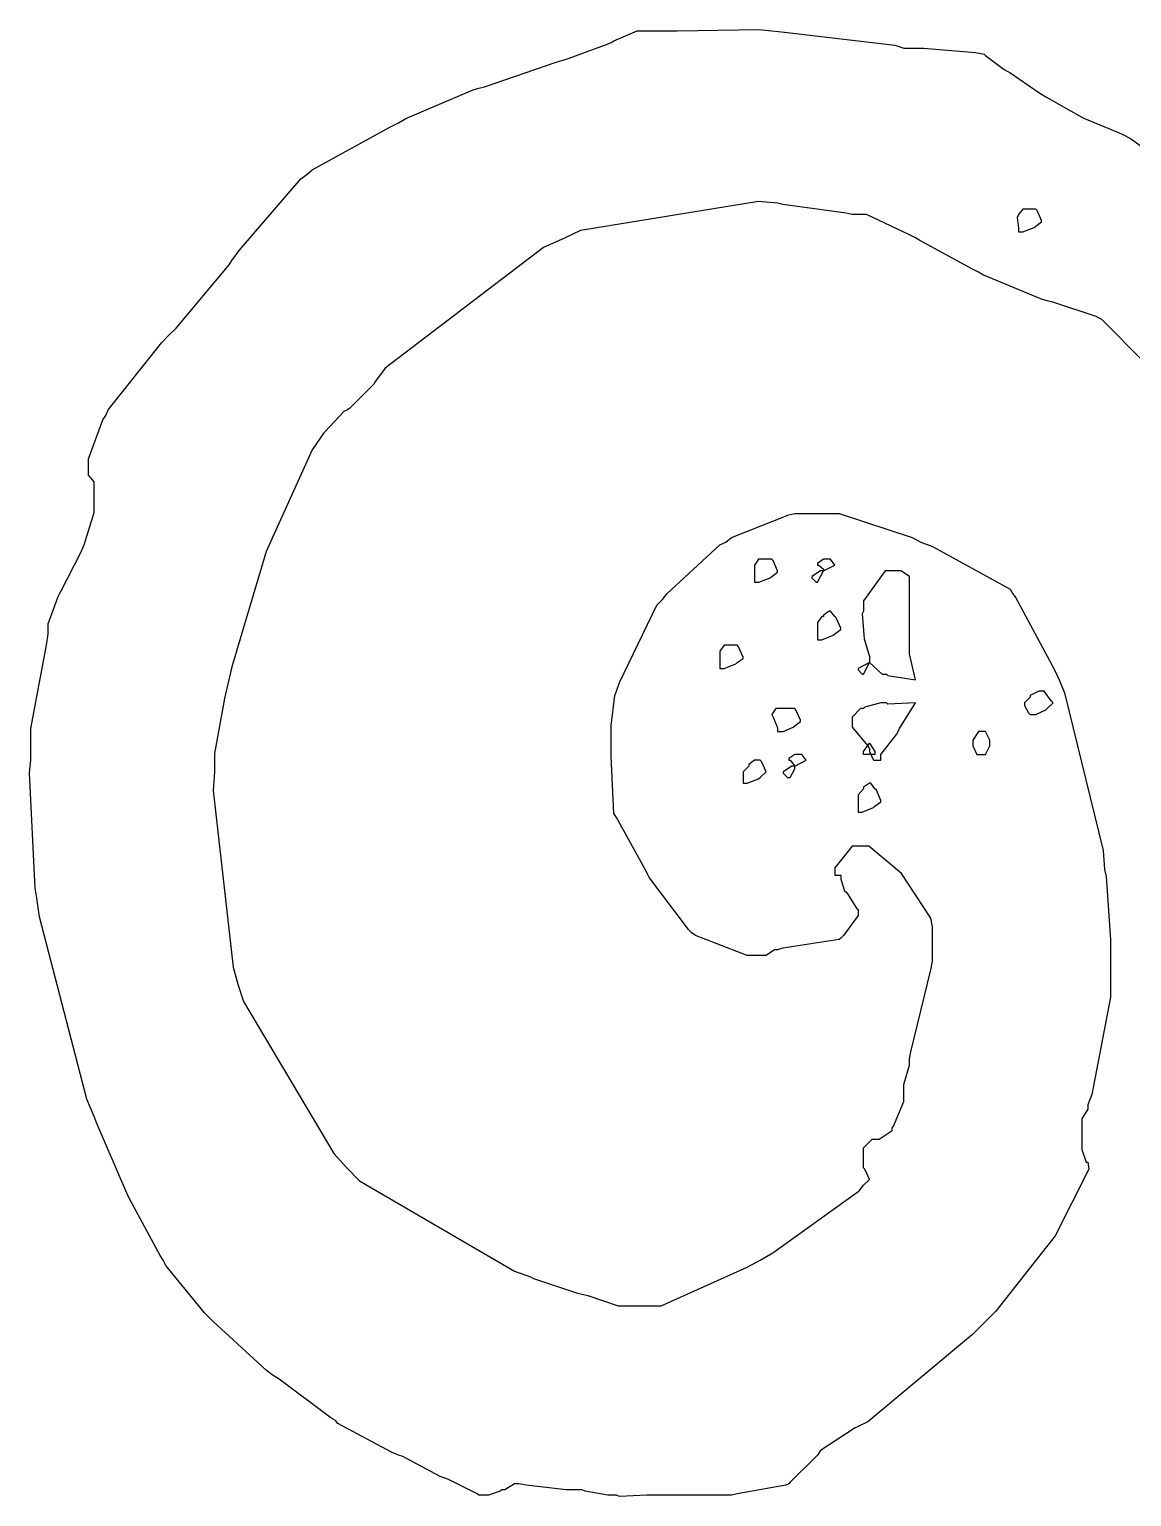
# Model space of a CAD drawing. Extents: x 71 to 283, y 22 to 328.
# Drawn here: x 142.76 to 149.53, y 68.01 to 77.02 of the extents above; entities that cross this region are included whole.
import ezdxf

# ---------------------------------------------------------------- set-up
doc = ezdxf.new("R2010")
doc.units = 0
doc.header["$MEASUREMENT"] = 0

msp = doc.modelspace()

# ---------------------------------------------------------------- linework, layer by layer
at = {"color": 7}
msp.add_lwpolyline([(149.612, 74.9734), (149.348, 75.2394), (149.331, 75.2479), (149.313, 75.2574), (149.047, 75.3456), (149.013, 75.354), (148.977, 75.3636), (148.616, 75.5124), (148.59, 75.5304), (148.554, 75.5481), (148.229, 75.7245), (148.203, 75.741), (148.167, 75.759), (147.902, 75.8832), (147.814, 75.8832), (147.778, 75.8927), (147.389, 75.9449), (147.355, 75.9534), (147.239, 75.9629), (146.146, 75.7851), (146.05, 75.741), (145.918, 75.6804), (144.946, 74.9392), (144.885, 74.8591), (144.876, 74.8425), (144.726, 74.6926), (144.709, 74.6827), (144.691, 74.6746), (144.577, 74.5518), (144.569, 74.5423), (144.497, 74.4375), (144.214, 73.8145), (144.004, 73.1051), (143.969, 72.9548), (143.959, 72.9107), (143.897, 72.5731), (143.897, 72.4598), (143.888, 72.3456), (144.012, 71.2611), (144.04, 71.1549), (144.074, 71.0501), (144.629, 70.1146), (144.709, 70.0264), (144.788, 69.9477), (145.74, 69.3924), (145.838, 69.3568), (145.856, 69.3484), (146.12, 69.2602), (146.156, 69.2506), (146.19, 69.2422), (146.377, 69.1804), (146.439, 69.1804), (146.641, 69.1804), (147.169, 69.4171), (147.249, 69.4612), (147.327, 69.5053), (147.857, 69.886), (147.884, 69.9202), (147.92, 69.9562), (147.92, 69.9562), (147.893, 70.0183), (147.884, 70.0264), (147.884, 70.0539), (147.884, 70.1132), (147.884, 70.1326), (147.884, 70.1506), (147.937, 70.2028), (147.954, 70.2028), (147.981, 70.2028), (148.06, 70.2564), (148.06, 70.273), (148.069, 70.2829), (148.131, 70.4356), (148.131, 70.4854), (148.131, 70.539), (148.167, 70.6575), (148.167, 70.696), (148.175, 70.7401), (148.298, 71.2445), (148.307, 71.2971), (148.307, 71.3507), (148.307, 71.4692), (148.307, 71.5077), (148.298, 71.5617), (148.117, 71.8358), (147.916, 72.0027), (147.85, 72.0027), (147.814, 72.0027), (147.708, 71.8704), (147.708, 71.8263), (147.708, 71.8263), (147.734, 71.8263), (147.744, 71.8263), (147.744, 71.7998), (147.768, 71.7296), (147.778, 71.7201), (147.786, 71.7116), (147.84, 71.6234), (147.85, 71.6139), (147.85, 71.6139), (147.85, 71.5878), (147.85, 71.5779), (147.85, 71.5779), (147.76, 71.4555), (147.744, 71.4375), (147.734, 71.4294), (147.389, 71.3768), (147.355, 71.3673), (147.337, 71.3673), (147.285, 71.3313), (147.285, 71.3313), (147.169, 71.3313), (146.852, 71.4555), (146.826, 71.4735), (146.808, 71.4911), (146.57, 71.8083), (146.543, 71.8605), (146.517, 71.9046), (146.367, 72.179), (146.367, 72.179), (146.349, 72.2051), (146.333, 72.5565), (146.333, 72.6722), (146.333, 72.7438), (146.357, 72.9287), (146.367, 72.9548), (146.385, 73.0084), (146.614, 73.484), (146.649, 73.5182), (146.675, 73.5542), (147.002, 73.8547), (147.038, 73.871), (147.072, 73.8988), (147.425, 74.0392), (147.461, 74.0473), (147.487, 74.0473), (147.546, 74.0473), (147.567, 74.0473), (147.734, 74.0473), (148.183, 73.8988), (148.237, 73.871), (148.307, 73.8449), (148.784, 73.5817), (148.802, 73.5542), (148.819, 73.5281), (149.057, 73.0871), (149.085, 73.025), (149.119, 72.9463), (149.356, 71.9762), (149.365, 71.8605), (149.374, 71.8164), (149.401, 71.428), (149.401, 71.2971), (149.401, 71.0766), (149.287, 70.4769), (149.261, 70.4152), (149.261, 70.3887), (149.225, 70.3294), (149.225, 70.309), (149.225, 70.2744), (149.225, 70.1947), (149.225, 70.1668), (149.225, 70.1407), (149.251, 70.0624), (149.261, 70.0624), (149.269, 70.0183), (149.061, 69.6087), (148.696, 69.1459), (148.626, 69.0742), (148.554, 69.004), (147.91, 68.4664), (147.85, 68.4389), (147.832, 68.4308), (147.62, 68.29), (147.602, 68.2625), (147.584, 68.2459), (147.434, 68.0956), (147.425, 68.0861), (147.407, 68.078), (147.107, 68.0254), (147.072, 68.0159), (146.958, 68.0159), (146.701, 68.0159), (146.615, 68.0159), (146.553, 68.0159), (146.385, 68.0074), (146.367, 68.0159), (146.313, 68.0159), (146.173, 68.042), (146.156, 68.0501), (146.058, 68.0501), (145.812, 68.078), (145.767, 68.0861), (145.74, 68.0861), (145.681, 68.0501), (145.661, 68.0501), (145.652, 68.042), (145.58, 68.0159), (145.557, 68.0159), (145.557, 68.0159), (145.521, 68.0159), (145.521, 68.0159), (145.511, 68.0254), (145.335, 68.1136), (145.308, 68.1221), (145.282, 68.1316), (145.054, 68.2544), (145.028, 68.2625), (144.984, 68.2805), (144.655, 68.4569), (144.639, 68.4749), (144.611, 68.4925), (144.294, 68.7296), (144.25, 68.7557), (144.214, 68.7836), (143.889, 69.0824), (143.863, 69.1085), (143.836, 69.1363), (143.597, 69.427), (143.581, 69.4612), (143.563, 69.4891), (143.386, 69.8154), (143.368, 69.85), (143.351, 69.886), (143.174, 70.2991), (143.158, 70.3432), (143.113, 70.4494), (142.821, 71.5698), (142.805, 71.6841), (142.795, 71.7462), (142.759, 72.4531), (142.769, 72.5318), (142.769, 72.7258), (142.865, 73.2374), (142.875, 73.3076), (142.875, 73.3697), (142.936, 73.5376), (142.945, 73.5542), (142.954, 73.5722), (143.077, 73.8106), (143.087, 73.8367), (143.095, 73.8547), (143.158, 74.053), (143.158, 74.1193), (143.158, 74.1454), (143.158, 74.2047), (143.158, 74.2237), (143.158, 74.2417), (143.122, 74.283), (143.122, 74.2957), (143.122, 74.3839), (143.21, 74.622), (143.228, 74.6485), (143.244, 74.6841), (143.572, 75.0976), (143.617, 75.1417), (143.661, 75.1858), (143.986, 75.5745), (144.004, 75.6006), (144.048, 75.6627), (144.427, 76.1037), (144.463, 76.1298), (144.497, 76.1573), (144.974, 76.4205), (145.028, 76.4466), (145.072, 76.4741), (145.485, 76.6505), (145.521, 76.659), (145.555, 76.6685), (145.996, 76.8188), (146.05, 76.8354), (146.076, 76.8449), (146.315, 76.9331), (146.333, 76.9415), (146.349, 76.9511), (146.494, 77.0117), (146.543, 77.0117), (146.738, 77.0117), (147.241, 77.0213), (147.321, 77.0117), (147.399, 77.0033), (148.077, 76.9235), (148.131, 76.9056), (148.253, 76.9056), (148.572, 76.8794), (148.626, 76.8696), (148.634, 76.8615), (148.748, 76.7747), (148.766, 76.7652), (148.783, 76.7567), (148.96, 76.6329), (148.978, 76.623), (149.005, 76.6064), (149.207, 76.4921), (149.225, 76.4826), (149.242, 76.4741), (149.454, 76.3859), (149.472, 76.3764), (149.524, 76.3503), (150.027, 75.989)], dxfattribs=at)
for points in [[(148.836, 75.777), (148.863, 75.777), (148.933, 75.8031), (148.942, 75.8112), (148.942, 75.8112), (148.978, 75.8391), (148.978, 75.8472), (148.978, 75.8472), (148.951, 75.9093), (148.942, 75.9174), (148.924, 75.9174), (148.885, 75.9174), (148.872, 75.9174), (148.863, 75.9174), (148.836, 75.8832), (148.836, 75.8832), (148.827, 75.8652), (148.836, 75.7989), (148.836, 75.777)], [(147.215, 73.6244), (147.215, 73.6244), (147.215, 73.6244), (147.215, 73.6244), (147.241, 73.6244), (147.311, 73.6519), (147.321, 73.6604), (147.321, 73.6604), (147.355, 73.6865), (147.355, 73.6946), (147.355, 73.6946), (147.329, 73.7581), (147.321, 73.7665), (147.303, 73.7665), (147.261, 73.7665), (147.249, 73.7665), (147.239, 73.7665), (147.215, 73.7306), (147.215, 73.7306), (147.215, 73.7044), (147.215, 73.6452), (147.215, 73.6244)], [(147.638, 73.6946), (147.62, 73.6946), (147.567, 73.6604), (147.567, 73.6604), (147.567, 73.6519), (147.592, 73.6244), (147.602, 73.6244), (147.638, 73.6946), (147.708, 73.7306), (147.708, 73.7306), (147.682, 73.7665), (147.673, 73.7665), (147.673, 73.7665), (147.646, 73.7665), (147.638, 73.7665), (147.638, 73.7665), (147.602, 73.7401), (147.602, 73.7306), (147.61, 73.7306), (147.638, 73.7044), (147.638, 73.6946)], [(147.92, 73.1312), (147.92, 73.1312), (147.998, 73.061), (148.026, 73.061), (148.034, 73.0525), (148.203, 73.025), (148.203, 73.025), (148.203, 73.025), (148.167, 73.1848), (148.167, 73.2374), (148.167, 73.2991), (148.167, 73.4385), (148.167, 73.484), (148.167, 73.5281), (148.167, 73.6272), (148.167, 73.6604), (148.167, 73.6604), (148.113, 73.6946), (148.096, 73.6946), (148.096, 73.6946), (148.06, 73.6946), (148.06, 73.6946), (148.016, 73.6946), (147.884, 73.5101), (147.884, 73.448), (147.875, 73.4314), (147.888, 73.2772), (147.92, 73.1682), (147.92, 73.1312), (147.85, 73.0952), (147.85, 73.0871), (147.875, 73.061), (147.884, 73.061), (147.92, 73.1312)], [(147.602, 73.2716), (147.602, 73.2716), (147.602, 73.2716), (147.602, 73.2716), (147.628, 73.2716), (147.698, 73.2991), (147.708, 73.3076), (147.708, 73.3076), (147.744, 73.3337), (147.744, 73.3418), (147.744, 73.3418), (147.716, 73.4053), (147.708, 73.4138), (147.708, 73.4138), (147.682, 73.448), (147.673, 73.448), (147.673, 73.448), (147.638, 73.4233), (147.638, 73.4138), (147.628, 73.4138), (147.602, 73.3778), (147.602, 73.3778), (147.602, 73.3517), (147.602, 73.2716), (147.602, 73.2716)], [(147.002, 73.0952), (147.002, 73.0952), (147.002, 73.0952), (147.002, 73.0952), (147.028, 73.0952), (147.099, 73.1227), (147.108, 73.1312), (147.108, 73.1312), (147.144, 73.1573), (147.144, 73.1654), (147.144, 73.1654), (147.116, 73.2289), (147.108, 73.2374), (147.09, 73.2374), (147.05, 73.2374), (147.038, 73.2374), (147.028, 73.2374), (147.002, 73.2014), (147.002, 73.2014), (147.002, 73.1753), (147.002, 73.0952), (147.002, 73.0952)], [(148.978, 72.9548), (148.96, 72.9548), (148.908, 72.9287), (148.908, 72.9188), (148.908, 72.9188), (148.872, 72.8846), (148.872, 72.8846), (148.872, 72.8666), (148.898, 72.8225), (148.908, 72.8126), (148.908, 72.8126), (148.933, 72.8126), (148.942, 72.8126), (148.942, 72.8126), (149.003, 72.8405), (149.013, 72.8486), (149.049, 72.8846), (149.039, 72.8941), (148.994, 72.9548), (148.978, 72.9548)], [(147.355, 72.7082), (147.355, 72.7082), (147.391, 72.7082), (147.391, 72.7082), (147.391, 72.7082), (147.452, 72.7343), (147.461, 72.7424), (147.461, 72.7424), (147.497, 72.7699), (147.497, 72.7784), (147.497, 72.7784), (147.469, 72.8405), (147.461, 72.8486), (147.434, 72.8486), (147.374, 72.8486), (147.355, 72.8486), (147.345, 72.8486), (147.321, 72.8126), (147.321, 72.8126), (147.329, 72.7964), (147.355, 72.7301), (147.355, 72.7082)], [(147.99, 72.566), (147.99, 72.566), (148.087, 72.6902), (148.096, 72.7082), (148.105, 72.7258), (148.203, 72.8846), (148.203, 72.8846), (148.203, 72.8846), (148.034, 72.8761), (148.026, 72.8846), (147.99, 72.8846), (147.893, 72.8581), (147.884, 72.8486), (147.866, 72.8486), (147.814, 72.7964), (147.814, 72.7784), (147.814, 72.7343), (147.91, 72.62), (147.92, 72.602), (147.92, 72.5854), (147.945, 72.5318), (147.954, 72.5318), (147.954, 72.5318), (147.981, 72.5318), (147.99, 72.5318), (147.99, 72.5318), (147.99, 72.566), (147.99, 72.566)], [(148.66, 72.6362), (148.66, 72.6542), (148.634, 72.7082), (148.626, 72.7082), (148.626, 72.7082), (148.598, 72.7082), (148.59, 72.7082), (148.59, 72.7082), (148.555, 72.6542), (148.555, 72.6362), (148.555, 72.62), (148.58, 72.566), (148.59, 72.566), (148.59, 72.566), (148.616, 72.566), (148.626, 72.566), (148.634, 72.566), (148.66, 72.62), (148.66, 72.6362)], [(147.461, 72.4958), (147.531, 72.5318), (147.531, 72.5318), (147.505, 72.566), (147.497, 72.566), (147.497, 72.566), (147.469, 72.566), (147.461, 72.566), (147.461, 72.566), (147.425, 72.5413), (147.425, 72.5318), (147.434, 72.5318), (147.461, 72.4958), (147.461, 72.4958), (147.443, 72.4958), (147.391, 72.4598), (147.391, 72.4598), (147.391, 72.4517), (147.416, 72.4256), (147.425, 72.4256), (147.434, 72.4256), (147.461, 72.4793), (147.461, 72.4958)], [(147.884, 72.566), (147.884, 72.584), (147.92, 72.6362), (147.92, 72.6362), (147.92, 72.6362), (147.954, 72.584), (147.954, 72.566), (147.937, 72.566), (147.896, 72.566), (147.884, 72.566)], [(147.144, 72.3896), (147.144, 72.3896), (147.144, 72.3896), (147.144, 72.3896), (147.17, 72.3896), (147.239, 72.4172), (147.249, 72.4256), (147.285, 72.4598), (147.285, 72.4598), (147.257, 72.5234), (147.249, 72.5318), (147.249, 72.5318), (147.223, 72.5318), (147.215, 72.5318), (147.215, 72.5318), (147.179, 72.5054), (147.179, 72.4958), (147.179, 72.4958), (147.144, 72.4598), (147.144, 72.4598), (147.144, 72.4436), (147.144, 72.3896), (147.144, 72.3896)], [(147.85, 72.2133), (147.85, 72.2133), (147.85, 72.2133), (147.85, 72.2133), (147.876, 72.2133), (147.945, 72.2408), (147.954, 72.2492), (147.954, 72.2492), (147.99, 72.2753), (147.99, 72.2835), (147.99, 72.2835), (147.963, 72.347), (147.954, 72.3554), (147.954, 72.3554), (147.928, 72.3896), (147.92, 72.3896), (147.92, 72.3896), (147.884, 72.365), (147.884, 72.3554), (147.884, 72.3554), (147.85, 72.3194), (147.85, 72.3194), (147.85, 72.2933), (147.85, 72.2341), (147.85, 72.2133)]]:
    msp.add_lwpolyline(points, close=True, dxfattribs=at)

doc.saveas('drawing.dxf')
